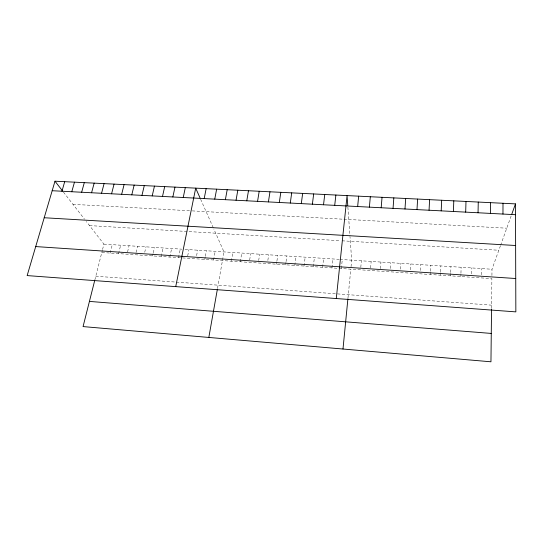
<?xml version="1.0" encoding="UTF-8"?>
<svg xmlns="http://www.w3.org/2000/svg" width="543" height="543" viewBox="0 0 543 543"><rect width="100%" height="100%" fill="white"/><g stroke="black" fill="none" stroke-linecap="round" stroke-linejoin="round"><path stroke-width="0.41" stroke-dasharray="2.71 2.04" d="M491.551 308.553L491.883 278.62L101.792 252.509M491.924 275.498L491.992 269.253L500.334 246.054M481.546 274.812L481.655 268.581M471.229 273.848L471.372 267.916M460.851 276.543L460.926 274.011M460.953 273.163L461.129 267.258M450.609 275.858L450.697 273.333M450.731 272.491L450.941 266.593M440.407 275.179L440.516 272.654M440.556 271.819L440.807 265.941M430.26 274.493L430.389 271.982M430.429 271.147L430.714 265.283M420.35 270.482L420.669 264.638M410.318 269.817L410.671 263.986M400.334 269.158L400.727 263.341M390.397 268.5L390.824 262.703M380.439 268.67L380.969 262.065M370.597 268.018L371.161 261.427M360.796 267.366L361.394 260.796M347.988 297.944L350.798 269.179M351.036 266.722L351.681 260.165L350.038 237.155M341.357 268.547L342.287 259.561M331.963 267.916L332.947 258.957M322.61 267.292L323.642 258.353M313.297 266.667L314.377 257.755M304.032 266.05L305.159 257.158M294.801 265.432L295.976 256.561M285.618 264.814L285.951 262.405M286.059 261.597L286.84 255.97M276.475 264.203L276.815 261.794M276.93 260.993L277.738 255.38M267.848 260.396L268.683 254.796M258.678 260.592L259.663 254.212M249.665 259.995L250.69 253.629M240.298 261.78L241.75 253.052M231.352 261.183L232.852 252.475M217.533 288.306L223.987 251.898L213.867 229.085M213.582 259.995L215.171 251.328M204.759 259.405L205.2 257.043M205.349 256.262L206.388 250.757M196.58 255.678L197.645 250.194M187.688 255.882L188.937 249.631M178.511 257.647L180.269 249.067M169.837 257.063L171.636 248.511M161.203 256.486L163.043 247.954M152.603 255.909L153.119 253.588M153.289 252.814L154.49 247.398M144.743 252.251L145.965 246.848M136.055 252.461L137.488 246.298M127.585 251.898L129.037 245.748M118.584 253.635L120.627 245.205M110.175 253.072L112.252 244.662M94.842 280.005L102.376 250.221M102.566 249.461L103.917 244.126L86.344 221.53M500.592 245.341L511.112 216.073M72.972 204.331L191.435 210.847M192.249 210.894L343.108 219.196M343.916 219.236L506.755 228.196M89.507 225.596L340.413 240.712M342.07 240.807L498.82 250.248M103.917 244.126L181.844 249.169M184.993 249.373L339.171 259.357M339.952 259.411L491.992 269.253M95.799 276.231L491.585 305.166M63.456 192.1L84.498 219.162M200.618 199.227L213.555 228.386M347.887 207.107L349.984 236.443"/><path stroke-width="0.81" d="M502.961 214.057L503.008 203.279M491.537 309.401L490.953 361.794L83.059 326.587L94.652 280.758M490.465 213.413L490.6 202.661M478.044 212.768L478.261 202.057M465.69 212.13L465.989 201.453M453.412 211.492L453.792 200.849M441.201 210.86L441.663 200.252M429.058 210.236L429.608 199.661M416.99 209.612L417.615 199.071M404.983 208.987L405.689 198.48M393.051 208.369L393.831 197.896M381.186 207.759L382.041 197.319M369.383 207.148L370.319 196.736M342.993 349.027L347.907 298.759M357.654 206.537L358.658 196.166M336.28 298.548L347.065 195.595L347.778 205.519M334.719 205.349L335.873 195.039M323.519 204.772L324.748 194.496M312.381 204.195L313.678 193.946M301.297 203.618L302.661 193.403M290.281 203.048L291.706 192.867M279.319 202.485L280.812 192.331M268.412 201.915L269.98 191.794M257.565 201.358L259.201 191.265M246.78 200.795L248.477 190.736M236.049 200.245L237.807 190.213M208.824 337.441L217.397 289.086M225.372 199.688L227.198 189.69M214.756 199.138L216.643 189.168M204.195 198.595L206.143 188.652M175.722 286.623L195.697 188.136L200.028 197.883M183.235 197.509L185.306 187.627M172.837 196.966L174.975 187.118M162.5 196.437L164.692 186.609M152.21 195.901L154.456 186.106M141.974 195.371L144.282 185.604M131.786 194.842L134.155 185.102M121.659 194.319L124.082 184.606M111.58 193.797L114.057 184.118M101.555 193.281L104.086 183.622M91.577 192.765L94.17 183.134M81.654 192.249L84.294 182.652M71.778 191.74L74.479 182.163M61.95 191.231L64.705 181.681M54.986 181.206L27.15 275.586L515.85 311.879L515.49 203.89L54.986 181.206L62.431 190.776M511.859 213.99L515.49 203.89M52.176 190.722L515.531 214.709M44.207 217.743L515.633 245.504M35.709 246.576L515.741 278.518M89.432 301.406L491.272 333.429"/></g></svg>
